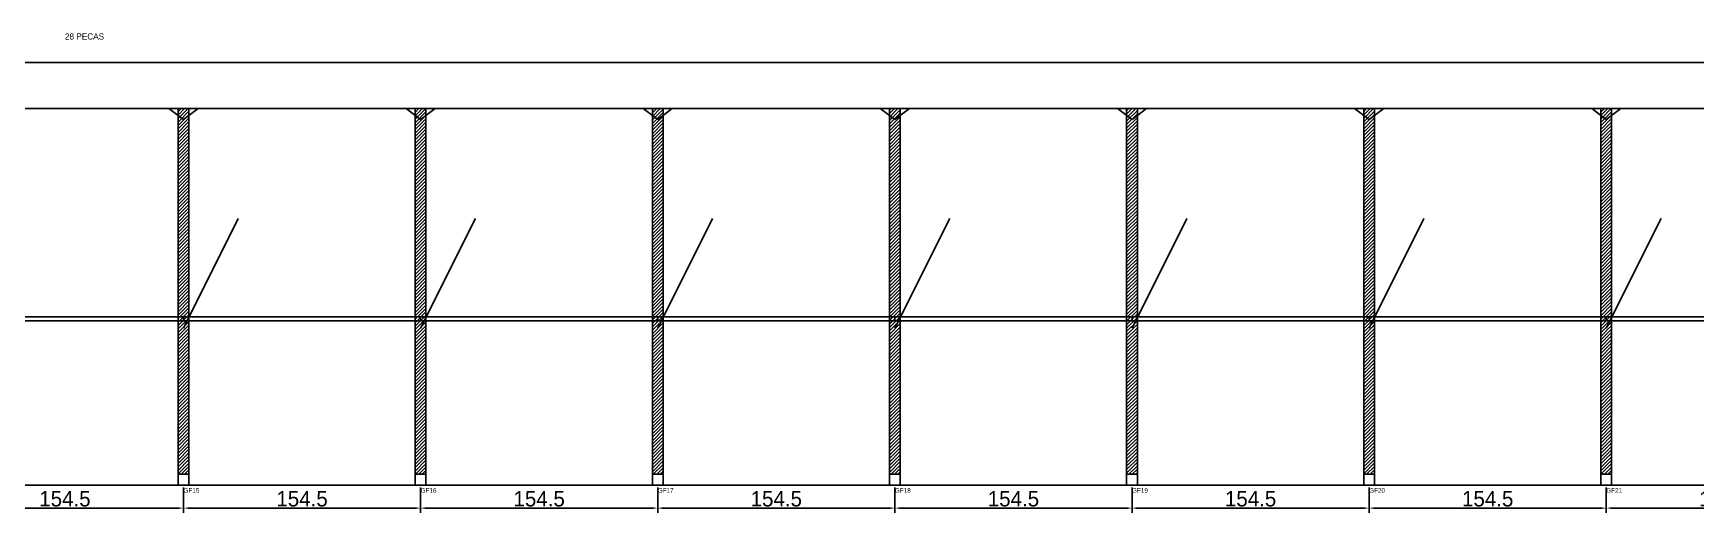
# Model space of a CAD drawing. Header units: metres. Extents: x -30 to 4261, y -25 to 308.
# Drawn here: x 2095 to 3178, y -25 to 287 of the extents above; entities that cross this region are included whole.
import ezdxf

# ---------------------------------------------------------------- set-up
doc = ezdxf.new("R2010")
doc.units = ezdxf.units.M
for name, color, linetype in [('BARRA_ANCORAGEM', 1, 'Continuous'), ('COTA', 241, 'Continuous'), ('GARFOS OK', 3, 'Continuous'), ('NOME DA VIGA', 6, 'Continuous'), ('SARR_7x7', 40, 'Continuous'), ('TIRAS REESCORAMENTO', 252, 'Continuous'), ('VIGAS', 3, 'Continuous')]:
    doc.layers.add(name, color=color, linetype=linetype)
doc.dimstyles.new('EZ DXF', dxfattribs={"dimtxt": 10, "dimasz": 3.5, "dimexe": 3, "dimexo": 1.5, "dimgap": 1, "dimtad": 1, "dimdec": 1, "dimdsep": 46, "dimcen": 2.5, "dimazin": 3, "dimtfac": 1, "dimtmove": 0, "dimatfit": 3})

msp = doc.modelspace()

# ---------------------------------------------------------------- hatches: boundary and pattern name
at = {"layer": 'COTA'}
h = msp.add_hatch(dxfattribs=at)
h.set_pattern_fill('ANSI31', scale=0.5)
h.paths.add_polyline_path([(2189.24, 0), (2196.24, 0), (2196.24, 238), (2189.24, 238)])
h = msp.add_hatch(dxfattribs=at)
h.set_pattern_fill('ANSI31', scale=0.5)
h.paths.add_polyline_path([(2343.72, 0), (2350.72, 0), (2350.72, 238), (2343.72, 238)])
h = msp.add_hatch(dxfattribs=at)
h.set_pattern_fill('ANSI31', scale=0.5)
h.paths.add_polyline_path([(2498.2, 0), (2505.2, 0), (2505.2, 238), (2498.2, 238)])
h = msp.add_hatch(dxfattribs=at)
h.set_pattern_fill('ANSI31', scale=0.5)
h.paths.add_polyline_path([(2652.69, 0), (2659.69, 0), (2659.69, 238), (2652.69, 238)])
h = msp.add_hatch(dxfattribs=at)
h.set_pattern_fill('ANSI31', scale=0.5)
h.paths.add_polyline_path([(2807.17, 0), (2814.17, 0), (2814.17, 238), (2807.17, 238)])
h = msp.add_hatch(dxfattribs=at)
h.set_pattern_fill('ANSI31', scale=0.5)
h.paths.add_polyline_path([(2961.65, 0), (2968.65, 0), (2968.65, 238), (2961.65, 238)])
h = msp.add_hatch(dxfattribs=at)
h.set_pattern_fill('ANSI31', scale=0.5)
h.paths.add_polyline_path([(3116.13, 0), (3123.13, 0), (3123.13, 238), (3116.13, 238)])

# ---------------------------------------------------------------- linework, layer by layer
at = {"layer": 'BARRA_ANCORAGEM'}
for p, q in [((2192.74, 95.2), (2228.44, 166.6)), ((2347.22, 95.2), (2382.92, 166.6)), ((2501.7, 95.2), (2537.4, 166.6)), ((2656.19, 95.2), (2691.89, 166.6)), ((2810.67, 95.2), (2846.37, 166.6)), ((2965.15, 95.2), (3000.85, 166.6)), ((3119.63, 95.2), (3155.33, 166.6))]:
    msp.add_line(p, q, dxfattribs=at)
at = {"layer": 'GARFOS OK'}
for p, q in [((2192.74, 231), (2183.24, 238)), ((2183.24, 238), (2202.24, 238)), ((2192.74, 231), (2202.24, 238)), ((2347.22, 231), (2337.72, 238)), ((2337.72, 238), (2356.72, 238)), ((2347.22, 231), (2356.72, 238)), ((2501.7, 231), (2492.2, 238)), ((2492.2, 238), (2511.2, 238)), ((2501.7, 231), (2511.2, 238)), ((2656.19, 231), (2646.69, 238)), ((2646.69, 238), (2665.69, 238)), ((2656.19, 231), (2665.69, 238)), ((2810.67, 231), (2801.17, 238)), ((2801.17, 238), (2820.17, 238)), ((2810.67, 231), (2820.17, 238)), ((2965.15, 231), (2955.65, 238)), ((2955.65, 238), (2974.65, 238)), ((2965.15, 231), (2974.65, 238)), ((3119.63, 231), (3110.13, 238)), ((3110.13, 238), (3129.13, 238)), ((3119.63, 231), (3129.13, 238))]:
    msp.add_line(p, q, dxfattribs=at)
at = {"layer": 'GARFOS OK', "linetype": 'CONTINUOUS'}
msp.add_line((-30, -7), (4261, -7), dxfattribs=at)
at = {"layer": 'GARFOS OK'}
for points in [[(2189.24, 0), (2196.24, 0), (2196.24, 238), (2189.24, 238), (2189.24, 0)], [(2343.72, 0), (2350.72, 0), (2350.72, 238), (2343.72, 238), (2343.72, 0)], [(2498.2, 0), (2505.2, 0), (2505.2, 238), (2498.2, 238), (2498.2, 0)], [(2652.69, 0), (2659.69, 0), (2659.69, 238), (2652.69, 238), (2652.69, 0)], [(2807.17, 0), (2814.17, 0), (2814.17, 238), (2807.17, 238), (2807.17, 0)], [(2961.65, 0), (2968.65, 0), (2968.65, 238), (2961.65, 238), (2961.65, 0)], [(3116.13, 0), (3123.13, 0), (3123.13, 238), (3116.13, 238), (3116.13, 0)]]:
    msp.add_lwpolyline(points, dxfattribs=at)
at = {"layer": 'SARR_7x7'}
for points in [[(2189.24, -7), (2196.24, -7), (2196.24, 0), (2189.24, 0), (2189.24, -7)], [(2343.72, -7), (2350.72, -7), (2350.72, 0), (2343.72, 0), (2343.72, -7)], [(2498.2, -7), (2505.2, -7), (2505.2, 0), (2498.2, 0), (2498.2, -7)], [(2652.69, -7), (2659.69, -7), (2659.69, 0), (2652.69, 0), (2652.69, -7)], [(2807.17, -7), (2814.17, -7), (2814.17, 0), (2807.17, 0), (2807.17, -7)], [(2961.65, -7), (2968.65, -7), (2968.65, 0), (2961.65, 0), (2961.65, -7)], [(3116.13, -7), (3123.13, -7), (3123.13, 0), (3116.13, 0), (3116.13, -7)]]:
    msp.add_lwpolyline(points, dxfattribs=at)
at = {"layer": 'TIRAS REESCORAMENTO'}
for points in [[(2038.26, 100), (2192.74, 100), (2192.74, 102.5), (2038.26, 102.5), (2038.26, 100)], [(2192.74, 100), (2347.22, 100), (2347.22, 102.5), (2192.74, 102.5), (2192.74, 100)], [(2347.22, 100), (2501.7, 100), (2501.7, 102.5), (2347.22, 102.5), (2347.22, 100)], [(2501.7, 100), (2656.19, 100), (2656.19, 102.5), (2501.7, 102.5), (2501.7, 100)], [(2656.19, 100), (2810.67, 100), (2810.67, 102.5), (2656.19, 102.5), (2656.19, 100)], [(2810.67, 100), (2965.15, 100), (2965.15, 102.5), (2810.67, 102.5), (2810.67, 100)], [(2965.15, 100), (3119.63, 100), (3119.63, 102.5), (2965.15, 102.5), (2965.15, 100)], [(3119.63, 100), (3274.11, 100), (3274.11, 102.5), (3119.63, 102.5), (3119.63, 100)]]:
    msp.add_lwpolyline(points, dxfattribs=at)
at = {"layer": 'VIGAS'}
msp.add_lwpolyline([(0, 238), (4231, 238), (4231, 268), (0, 268), (0, 238)], dxfattribs=at)

# ---------------------------------------------------------------- texts
at = {"layer": 'NOME DA VIGA'}
for s, height, p in [('28 PECAS', 4, (2115.5, 283)), ('GF15', 3, (2192.74, -12)), ('GF16', 3, (2347.22, -12)), ('GF17', 3, (2501.7, -12)), ('GF18', 3, (2656.19, -12)), ('GF19', 3, (2810.67, -12)), ('GF20', 3, (2965.15, -12)), ('GF21', 3, (3119.63, -12))]:
    msp.add_text(s, height=height, dxfattribs=at).set_placement(p)

# ---------------------------------------------------------------- dimensions: what is measured, and where the dimension line sits
at = {"layer": 'COTA'}
for base, p1, p2 in [((2038.26, -22), (2038.26, -7), (2192.74, -7)), ((2192.74, -22), (2192.74, -7), (2347.22, -7)), ((2347.22, -22), (2347.22, -7), (2501.7, -7)), ((2501.7, -22), (2501.7, -7), (2656.19, -7)), ((2656.19, -22), (2656.19, -7), (2810.67, -7)), ((2810.67, -22), (2810.67, -7), (2965.15, -7)), ((2965.15, -22), (2965.15, -7), (3119.63, -7)), ((3119.63, -22), (3119.63, -7), (3274.11, -7))]:
    msp.add_linear_dim(base=base, p1=p1, p2=p2, dimstyle='EZ DXF', dxfattribs=at).render()

doc.saveas('drawing.dxf')
